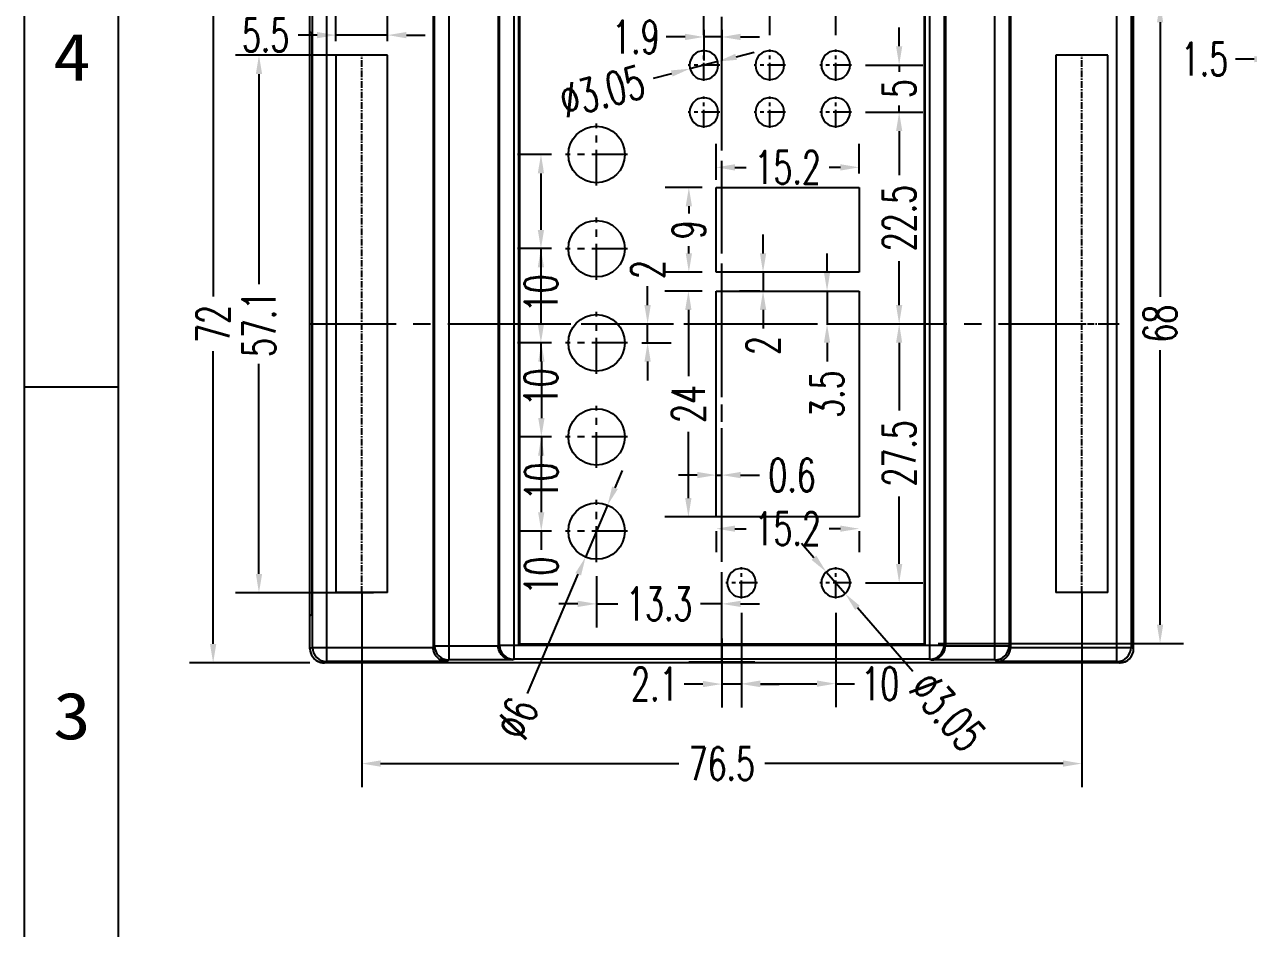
# Model space of a CAD drawing. Header units: millimetres. Extents: x -10387 to -9967, y 7124 to 7421.
# Drawn here: x -10387 to -10256.9, y 7276.6 to 7372.6 of the extents above; entities that cross this region are included whole.
import ezdxf
from ezdxf.enums import TextEntityAlignment as Align

# ---------------------------------------------------------------- set-up
doc = ezdxf.new("R2010")
doc.units = ezdxf.units.MM
doc.linetypes.add('CENTER', pattern=[50.8, 31.75, -6.35, 6.35, -6.35])
doc.layers.add('1', color=7, linetype='Continuous')
doc.layers.add('dim', color=3, linetype='Continuous')
doc.styles.add('romans', font='romans.shx', dxfattribs={"width": 0.67, "bigfont": 'fangsong.shx'})
doc.styles.add('TEXTSTYLE_0', font='txt', dxfattribs={"width": 0.8})
doc.dimstyles.new('MSTD', dxfattribs={"dimtxt": 3.5, "dimasz": 2, "dimexe": 2.5, "dimexo": 1.5, "dimgap": 1, "dimtad": 0, "dimdsep": 46, "dimtxsty": 'romans', "dimcen": 0, "dimclrd": 5, "dimclre": 5, "dimclrt": 3, "dimadec": 1, "dimazin": 0, "dimtfac": 0.5, "dimtmove": 0, "dimatfit": 3, "dimfxl": 1, "dimarcsym": 0})

# ---------------------------------------------------------------- blocks, each defined once
blk = doc.blocks.new('*D57')
at = {"layer": 'Defpoints', "color": 0}
for p in [(-10355.15, 7376.8), (-10366.94, 7304.8), (-10355.15, 7304.8)]:
    blk.add_point(p, dxfattribs=at)
at = {"layer": 'dim', "color": 5, "lineweight": -2}
for p, q in [((-10356.65, 7376.8), (-10369.44, 7376.8)), ((-10366.94, 7374.8), (-10366.94, 7343.7)), ((-10366.94, 7306.8), (-10366.94, 7337.9)), ((-10356.65, 7304.8), (-10369.44, 7304.8))]:
    blk.add_line(p, q, dxfattribs=at)
at = {"layer": 'dim', "color": 5}
for points in [[(-10367.27, 7374.8), (-10366.6, 7374.8), (-10366.94, 7376.8)], [(-10367.27, 7306.8), (-10366.6, 7306.8), (-10366.94, 7304.8)]]:
    blk.add_solid(points, dxfattribs=at)
at = {"layer": 'dim', "color": 3, "insert": (-10366.94, 7340.8), "char_height": 3.5, "attachment_point": 5, "rotation": 90, "style": 'romans'}
blk.add_mtext('72', dxfattribs=at)
blk = doc.blocks.new('*D63')
at = {"layer": 'Defpoints', "color": 0}
for p in [(-10254.33, 7369.81), (-10252.83, 7369.81), (-10254.33, 7368.94)]:
    blk.add_point(p, dxfattribs=at)
at = {"layer": 'dim', "color": 5, "lineweight": -2}
for p, q in [((-10256.33, 7368.94), (-10258.33, 7368.94)), ((-10252.83, 7368.94), (-10254.33, 7368.94)), ((-10254.33, 7368.31), (-10254.33, 7366.44)), ((-10252.83, 7368.31), (-10252.83, 7366.44)), ((-10250.83, 7368.94), (-10248.83, 7368.94))]:
    blk.add_line(p, q, dxfattribs=at)
at = {"layer": 'dim', "color": 5}
for points in [[(-10256.33, 7369.27), (-10256.33, 7368.6), (-10254.33, 7368.94)], [(-10250.83, 7369.27), (-10250.83, 7368.6), (-10252.83, 7368.94)]]:
    blk.add_solid(points, dxfattribs=at)
at = {"layer": 'dim', "color": 3, "insert": (-10261.62, 7368.94), "char_height": 3.5, "attachment_point": 5, "style": 'romans'}
blk.add_mtext('1.5', dxfattribs=at)
blk = doc.blocks.new('*D64')
at = {"layer": 'Defpoints', "color": 0}
for p in [(-10353.9, 7371.49), (-10353.9, 7369.35), (-10348.4, 7369.35)]:
    blk.add_point(p, dxfattribs=at)
at = {"layer": 'dim', "color": 5, "lineweight": -2}
for p, q in [((-10353.9, 7370.85), (-10353.9, 7373.99)), ((-10348.4, 7370.85), (-10348.4, 7373.99)), ((-10355.9, 7371.49), (-10357.9, 7371.49)), ((-10348.4, 7371.49), (-10353.9, 7371.49)), ((-10346.4, 7371.49), (-10344.4, 7371.49))]:
    blk.add_line(p, q, dxfattribs=at)
at = {"layer": 'dim', "color": 5}
for points in [[(-10355.9, 7371.82), (-10355.9, 7371.15), (-10353.9, 7371.49)], [(-10346.4, 7371.82), (-10346.4, 7371.15), (-10348.4, 7371.49)]]:
    blk.add_solid(points, dxfattribs=at)
at = {"layer": 'dim', "color": 3, "insert": (-10361.36, 7371.49), "char_height": 3.5, "attachment_point": 5, "style": 'romans'}
blk.add_mtext('5.5', dxfattribs=at)
blk = doc.blocks.new('*D65')
at = {"layer": 'Defpoints', "color": 0}
for p in [(-10348.4, 7369.35), (-10362.07, 7312.25), (-10348.4, 7312.25)]:
    blk.add_point(p, dxfattribs=at)
at = {"layer": 'dim', "color": 5, "lineweight": -2}
for p, q in [((-10349.9, 7369.35), (-10364.57, 7369.35)), ((-10362.07, 7367.35), (-10362.07, 7345.04)), ((-10362.07, 7314.25), (-10362.07, 7336.56)), ((-10349.9, 7312.25), (-10364.57, 7312.25))]:
    blk.add_line(p, q, dxfattribs=at)
at = {"layer": 'dim', "color": 5}
for points in [[(-10362.4, 7367.35), (-10361.73, 7367.35), (-10362.07, 7369.35)], [(-10362.4, 7314.25), (-10361.73, 7314.25), (-10362.07, 7312.25)]]:
    blk.add_solid(points, dxfattribs=at)
at = {"layer": 'dim', "color": 3, "insert": (-10362.07, 7340.8), "char_height": 3.5, "attachment_point": 5, "rotation": 90, "style": 'romans'}
blk.add_mtext('57.1', dxfattribs=at)
blk = doc.blocks.new('*D67')
at = {"layer": 'Defpoints', "color": 0}
for p in [(-10291.4, 7374.85), (-10291.4, 7306.84), (-10266.34, 7306.84)]:
    blk.add_point(p, dxfattribs=at)
at = {"layer": 'dim', "color": 5, "lineweight": -2}
for p, q in [((-10289.9, 7374.85), (-10263.84, 7374.85)), ((-10266.34, 7372.85), (-10266.34, 7343.69)), ((-10266.34, 7308.84), (-10266.34, 7338)), ((-10289.9, 7306.84), (-10263.84, 7306.84))]:
    blk.add_line(p, q, dxfattribs=at)
at = {"layer": 'dim', "color": 5}
for points in [[(-10266.67, 7372.85), (-10266.01, 7372.85), (-10266.34, 7374.85)], [(-10266.67, 7308.84), (-10266.01, 7308.84), (-10266.34, 7306.84)]]:
    blk.add_solid(points, dxfattribs=at)
at = {"layer": 'dim', "color": 3, "insert": (-10266.34, 7340.84), "char_height": 3.5, "attachment_point": 5, "rotation": 90, "style": 'romans'}
blk.add_mtext('68', dxfattribs=at)
blk = doc.blocks.new('SUN_6HWZ35TKXU86YGHH1AY77V3D6FJ')
at = {"color": 7, "linetype": 'Continuous'}
for p, q in [((-420, 0), (-420, 297)), ((-410, 10), (-410, 287)), ((-420, 210), (-410, 210))]:
    blk.add_line(p, q, dxfattribs=at)
at = {"color": 2, "linetype": 'Continuous', "style": 'TEXTSTYLE_0', "width": 1.2}
for s, p, p2 in [('4', (-416.95, 242.54), (-412.95, 242.54)), ('3', (-416.95, 172.54), (-412.95, 172.54))]:
    blk.add_text(s, height=5, dxfattribs=at).set_placement(p, p2, align=Align.FIT)
blk = doc.blocks.new('*D78')
at = {"layer": 'Defpoints', "color": 0}
for p in [(-10351.15, 7313.89), (-10274.65, 7313.89), (-10274.65, 7294.09)]:
    blk.add_point(p, dxfattribs=at)
at = {"layer": 'dim', "color": 5, "lineweight": -2}
for p, q in [((-10351.15, 7312.39), (-10351.15, 7291.59)), ((-10274.65, 7312.39), (-10274.65, 7291.59)), ((-10349.15, 7294.09), (-10317.47, 7294.09)), ((-10276.65, 7294.09), (-10308.33, 7294.09))]:
    blk.add_line(p, q, dxfattribs=at)
at = {"layer": 'dim', "color": 5}
for points in [[(-10349.15, 7294.43), (-10349.15, 7293.76), (-10351.15, 7294.09)], [(-10276.65, 7294.43), (-10276.65, 7293.76), (-10274.65, 7294.09)]]:
    blk.add_solid(points, dxfattribs=at)
at = {"layer": 'dim', "color": 3, "insert": (-10312.9, 7294.09), "char_height": 3.5, "attachment_point": 5, "style": 'romans'}
blk.add_mtext('76.5', dxfattribs=at)
blk = doc.blocks.new('*D80')
at = {"layer": 'Defpoints', "color": 0}
for p in [(-10307.8, 7378.74), (-10307.8, 7369.98, -0.8), (-10300.8, 7369.98, -0.8)]:
    blk.add_point(p, dxfattribs=at)
at = {"layer": 'dim', "color": 5, "lineweight": -2}
for p, q in [((-10307.8, 7371.48), (-10307.8, 7381.24)), ((-10300.8, 7371.48), (-10300.8, 7381.24)), ((-10305.8, 7378.74), (-10302.8, 7378.74)), ((-10300.8, 7378.74), (-10298.8, 7378.74))]:
    blk.add_line(p, q, dxfattribs=at)
at = {"layer": 'dim', "color": 5}
for points in [[(-10305.8, 7379.08), (-10305.8, 7378.41), (-10307.8, 7378.74)], [(-10302.8, 7379.08), (-10302.8, 7378.41), (-10300.8, 7378.74)]]:
    blk.add_solid(points, dxfattribs=at)
at = {"layer": 'dim', "color": 3, "insert": (-10297.02, 7378.74), "char_height": 3.5, "attachment_point": 5, "style": 'romans'}
blk.add_mtext('7', dxfattribs=at)
blk = doc.blocks.new('*D81')
at = {"layer": 'Defpoints', "color": 0}
for p in [(-10314.8, 7378.71), (-10307.8, 7378.2), (-10314.8, 7369.98, -0.8)]:
    blk.add_point(p, dxfattribs=at)
at = {"layer": 'dim', "color": 5, "lineweight": -2}
for p, q in [((-10314.8, 7371.48), (-10314.8, 7381.21)), ((-10307.8, 7379.7), (-10307.8, 7381.21)), ((-10314.8, 7378.71), (-10316.8, 7378.71)), ((-10309.8, 7378.71), (-10312.8, 7378.71))]:
    blk.add_line(p, q, dxfattribs=at)
at = {"layer": 'dim', "color": 5}
for points in [[(-10312.8, 7379.04), (-10312.8, 7378.38), (-10314.8, 7378.71)], [(-10309.8, 7379.04), (-10309.8, 7378.38), (-10307.8, 7378.71)]]:
    blk.add_solid(points, dxfattribs=at)
at = {"layer": 'dim', "color": 3, "insert": (-10318.58, 7378.71), "char_height": 3.5, "attachment_point": 5, "style": 'romans'}
blk.add_mtext('7', dxfattribs=at)
blk = doc.blocks.new('*D82')
at = {"layer": 'Defpoints', "color": 0}
for p in [(-10314.8, 7373.54), (-10312.9, 7373.54), (-10314.8, 7371.29)]:
    blk.add_point(p, dxfattribs=at)
at = {"layer": 'dim', "color": 5, "lineweight": -2}
for p, q in [((-10314.8, 7372.04), (-10314.8, 7368.79)), ((-10312.9, 7372.04), (-10312.9, 7368.79)), ((-10316.8, 7371.29), (-10318.8, 7371.29)), ((-10312.9, 7371.29), (-10314.8, 7371.29)), ((-10310.9, 7371.29), (-10308.9, 7371.29))]:
    blk.add_line(p, q, dxfattribs=at)
at = {"layer": 'dim', "color": 5}
for points in [[(-10316.8, 7371.63), (-10316.8, 7370.96), (-10314.8, 7371.29)], [(-10310.9, 7371.63), (-10310.9, 7370.96), (-10312.9, 7371.29)]]:
    blk.add_solid(points, dxfattribs=at)
at = {"layer": 'dim', "color": 3, "insert": (-10322.03, 7371.29), "char_height": 3.5, "attachment_point": 5, "style": 'romans'}
blk.add_mtext('1.9', dxfattribs=at)
blk = doc.blocks.new('*D83')
at = {"layer": 'Defpoints', "color": 0}
for p in [(-10299.12, 7368.3, -0.8), (-10299.12, 7363.3, -0.8), (-10294.06, 7363.3)]:
    blk.add_point(p, dxfattribs=at)
at = {"layer": 'dim', "color": 5, "lineweight": -2}
for p, q in [((-10294.06, 7370.3), (-10294.06, 7372.3)), ((-10297.62, 7368.3), (-10291.56, 7368.3)), ((-10294.06, 7368.3), (-10294.06, 7367.58)), ((-10294.06, 7363.3), (-10294.06, 7364.02)), ((-10297.62, 7363.3), (-10291.56, 7363.3)), ((-10294.06, 7361.3), (-10294.06, 7359.3))]:
    blk.add_line(p, q, dxfattribs=at)
at = {"layer": 'dim', "color": 5}
for points in [[(-10294.39, 7370.3), (-10293.73, 7370.3), (-10294.06, 7368.3)], [(-10294.39, 7361.3), (-10293.73, 7361.3), (-10294.06, 7363.3)]]:
    blk.add_solid(points, dxfattribs=at)
at = {"layer": 'dim', "color": 3, "insert": (-10294.06, 7365.8), "char_height": 3.5, "attachment_point": 5, "rotation": 90, "style": 'romans'}
blk.add_mtext('5', dxfattribs=at)
blk = doc.blocks.new('*D84')
at = {"layer": 'Defpoints', "color": 0}
for p in [(-10295.65, 7363.3), (-10294.3, 7340.8), (-10294.06, 7340.8)]:
    blk.add_point(p, dxfattribs=at)
at = {"layer": 'dim', "color": 5, "lineweight": -2}
for p, q in [((-10294.15, 7363.3), (-10291.56, 7363.3)), ((-10294.06, 7361.3), (-10294.06, 7356.62)), ((-10294.06, 7342.8), (-10294.06, 7347.48)), ((-10292.8, 7340.8), (-10291.56, 7340.8))]:
    blk.add_line(p, q, dxfattribs=at)
at = {"layer": 'dim', "color": 5}
for points in [[(-10294.39, 7361.3), (-10293.73, 7361.3), (-10294.06, 7363.3)], [(-10294.39, 7342.8), (-10293.73, 7342.8), (-10294.06, 7340.8)]]:
    blk.add_solid(points, dxfattribs=at)
at = {"layer": 'dim', "color": 3, "insert": (-10294.06, 7352.05), "char_height": 3.5, "attachment_point": 5, "rotation": 90, "style": 'romans'}
blk.add_mtext('22.5', dxfattribs=at)
blk = doc.blocks.new('*D85')
at = {"layer": 'Defpoints', "color": 0}
for p in [(-10316.28, 7367.92), (-10313.32, 7368.68)]:
    blk.add_point(p, dxfattribs=at)
at = {"layer": 'dim', "color": 5, "lineweight": -2}
for p, q in [((-10311.39, 7369.18), (-10309.45, 7369.68)), ((-10313.32, 7368.68), (-10316.28, 7367.92)), ((-10320.15, 7366.92), (-10318.21, 7367.42))]:
    blk.add_line(p, q, dxfattribs=at)
at = {"layer": 'dim', "color": 5}
for points in [[(-10311.47, 7369.5), (-10311.3, 7368.86), (-10313.32, 7368.68)], [(-10318.3, 7367.74), (-10318.13, 7367.09), (-10316.28, 7367.92)]]:
    blk.add_solid(points, dxfattribs=at)
at = {"layer": 'dim', "color": 3, "insert": (-10325.61, 7365.51), "char_height": 3.5, "attachment_point": 5, "rotation": 14.4745, "style": 'romans'}
blk.add_mtext('∅3.05', dxfattribs=at)
blk = doc.blocks.new('*D86')
at = {"layer": 'Defpoints', "color": 0}
for p in [(-10329.5, 7358.8, -0.8), (-10332.11, 7348.8), (-10329.5, 7348.8, -0.8)]:
    blk.add_point(p, dxfattribs=at)
at = {"layer": 'dim', "color": 5, "lineweight": -2}
for p, q in [((-10331, 7358.8), (-10334.61, 7358.8)), ((-10332.11, 7356.8), (-10332.11, 7350.8)), ((-10331, 7348.8), (-10334.61, 7348.8)), ((-10332.11, 7348.8), (-10332.11, 7346.8))]:
    blk.add_line(p, q, dxfattribs=at)
at = {"layer": 'dim', "color": 5}
for points in [[(-10332.45, 7356.8), (-10331.78, 7356.8), (-10332.11, 7358.8)], [(-10332.45, 7350.8), (-10331.78, 7350.8), (-10332.11, 7348.8)]]:
    blk.add_solid(points, dxfattribs=at)
at = {"layer": 'dim', "color": 3, "insert": (-10332.11, 7344.07), "char_height": 3.5, "attachment_point": 5, "rotation": 90, "style": 'romans'}
blk.add_mtext('10', dxfattribs=at)
blk = doc.blocks.new('*D87')
at = {"layer": 'Defpoints', "color": 0}
for p in [(-10331.06, 7348.8), (-10332.12, 7338.8), (-10329.5, 7338.8, -0.8)]:
    blk.add_point(p, dxfattribs=at)
at = {"layer": 'dim', "color": 5, "lineweight": -2}
for p, q in [((-10332.56, 7348.8), (-10334.62, 7348.8)), ((-10332.12, 7346.8), (-10332.12, 7340.8)), ((-10331, 7338.8), (-10334.62, 7338.8)), ((-10332.12, 7338.8), (-10332.12, 7336.8))]:
    blk.add_line(p, q, dxfattribs=at)
at = {"layer": 'dim', "color": 5}
for points in [[(-10332.45, 7346.8), (-10331.78, 7346.8), (-10332.12, 7348.8)], [(-10332.45, 7340.8), (-10331.78, 7340.8), (-10332.12, 7338.8)]]:
    blk.add_solid(points, dxfattribs=at)
at = {"layer": 'dim', "color": 3, "insert": (-10332.12, 7334.07), "char_height": 3.5, "attachment_point": 5, "rotation": 90, "style": 'romans'}
blk.add_mtext('10', dxfattribs=at)
blk = doc.blocks.new('*D88')
at = {"layer": 'Defpoints', "color": 0}
for p in [(-10331.75, 7338.8), (-10332.07, 7328.8), (-10329.5, 7328.8, -0.8)]:
    blk.add_point(p, dxfattribs=at)
at = {"layer": 'dim', "color": 5, "lineweight": -2}
for p, q in [((-10333.25, 7338.8), (-10334.57, 7338.8)), ((-10332.07, 7336.8), (-10332.07, 7330.8)), ((-10331, 7328.8), (-10334.57, 7328.8)), ((-10332.07, 7328.8), (-10332.07, 7326.8))]:
    blk.add_line(p, q, dxfattribs=at)
at = {"layer": 'dim', "color": 5}
for points in [[(-10332.4, 7336.8), (-10331.73, 7336.8), (-10332.07, 7338.8)], [(-10332.4, 7330.8), (-10331.73, 7330.8), (-10332.07, 7328.8)]]:
    blk.add_solid(points, dxfattribs=at)
at = {"layer": 'dim', "color": 3, "insert": (-10332.07, 7324.07), "char_height": 3.5, "attachment_point": 5, "rotation": 90, "style": 'romans'}
blk.add_mtext('10', dxfattribs=at)
blk = doc.blocks.new('*D89')
at = {"layer": 'Defpoints', "color": 0}
for p in [(-10321.89, 7340.8), (-10320.78, 7340.8), (-10322.9, 7338.8, -0.8)]:
    blk.add_point(p, dxfattribs=at)
at = {"layer": 'dim', "color": 5, "lineweight": -2}
for p, q in [((-10320.78, 7342.8), (-10320.78, 7344.8)), ((-10320.78, 7338.8), (-10320.78, 7340.8)), ((-10320.39, 7340.8), (-10318.28, 7340.8)), ((-10321.4, 7338.8), (-10318.28, 7338.8)), ((-10320.78, 7336.8), (-10320.78, 7334.8))]:
    blk.add_line(p, q, dxfattribs=at)
at = {"layer": 'dim', "color": 5}
for points in [[(-10321.12, 7342.8), (-10320.45, 7342.8), (-10320.78, 7340.8)], [(-10321.12, 7336.8), (-10320.45, 7336.8), (-10320.78, 7338.8)]]:
    blk.add_solid(points, dxfattribs=at)
at = {"layer": 'dim', "color": 3, "insert": (-10320.78, 7346.58), "char_height": 3.5, "attachment_point": 5, "rotation": 90, "style": 'romans'}
blk.add_mtext('2', dxfattribs=at)
blk = doc.blocks.new('*D90')
at = {"layer": 'Defpoints', "color": 0}
for p in [(-10330.75, 7328.8), (-10332.08, 7318.8), (-10329.5, 7318.8, -0.8)]:
    blk.add_point(p, dxfattribs=at)
at = {"layer": 'dim', "color": 5, "lineweight": -2}
for p, q in [((-10332.25, 7328.8), (-10334.58, 7328.8)), ((-10332.08, 7326.8), (-10332.08, 7320.8)), ((-10331, 7318.8), (-10334.58, 7318.8)), ((-10332.08, 7318.8), (-10332.08, 7316.8))]:
    blk.add_line(p, q, dxfattribs=at)
at = {"layer": 'dim', "color": 5}
for points in [[(-10332.42, 7326.8), (-10331.75, 7326.8), (-10332.08, 7328.8)], [(-10332.42, 7320.8), (-10331.75, 7320.8), (-10332.08, 7318.8)]]:
    blk.add_solid(points, dxfattribs=at)
at = {"layer": 'dim', "color": 3, "insert": (-10332.08, 7314.07), "char_height": 3.5, "attachment_point": 5, "rotation": 90, "style": 'romans'}
blk.add_mtext('10', dxfattribs=at)
blk = doc.blocks.new('*D91')
at = {"layer": 'Defpoints', "color": 0}
for p in [(-10326.2, 7315.5, -0.8), (-10312.9, 7311.06), (-10312.9, 7311.06)]:
    blk.add_point(p, dxfattribs=at)
at = {"layer": 'dim', "color": 5, "lineweight": -2}
for p, q in [((-10326.2, 7314), (-10326.2, 7308.56)), ((-10312.9, 7312.56), (-10312.9, 7313.56)), ((-10328.2, 7311.06), (-10330.2, 7311.06)), ((-10326.2, 7311.06), (-10323.96, 7311.06)), ((-10312.9, 7311.06), (-10315.15, 7311.06)), ((-10310.9, 7311.06), (-10308.9, 7311.06))]:
    blk.add_line(p, q, dxfattribs=at)
at = {"layer": 'dim', "color": 5}
for points in [[(-10328.2, 7311.39), (-10328.2, 7310.73), (-10326.2, 7311.06)], [(-10310.9, 7311.39), (-10310.9, 7310.73), (-10312.9, 7311.06)]]:
    blk.add_solid(points, dxfattribs=at)
at = {"layer": 'dim', "color": 3, "insert": (-10319.55, 7311.06), "char_height": 3.5, "attachment_point": 5, "style": 'romans'}
blk.add_mtext('13.3', dxfattribs=at)
blk = doc.blocks.new('*D92')
at = {"layer": 'Defpoints', "color": 0}
for p in [(-10310.8, 7311.62, -0.8), (-10312.9, 7308.88), (-10312.9, 7302.54)]:
    blk.add_point(p, dxfattribs=at)
at = {"layer": 'dim', "color": 5, "lineweight": -2}
for p, q in [((-10310.8, 7310.12), (-10310.8, 7300.04)), ((-10312.9, 7307.38), (-10312.9, 7300.04)), ((-10314.9, 7302.54), (-10316.9, 7302.54)), ((-10310.8, 7302.54), (-10312.9, 7302.54)), ((-10308.8, 7302.54), (-10306.8, 7302.54))]:
    blk.add_line(p, q, dxfattribs=at)
at = {"layer": 'dim', "color": 5}
for points in [[(-10314.9, 7302.87), (-10314.9, 7302.21), (-10312.9, 7302.54)], [(-10308.8, 7302.87), (-10308.8, 7302.21), (-10310.8, 7302.54)]]:
    blk.add_solid(points, dxfattribs=at)
at = {"layer": 'dim', "color": 3, "insert": (-10320.02, 7302.54), "char_height": 3.5, "attachment_point": 5, "style": 'romans'}
blk.add_mtext('2.1', dxfattribs=at)
blk = doc.blocks.new('*D93')
at = {"layer": 'Defpoints', "color": 0}
for p in [(-10300.8, 7311.62, -0.8), (-10310.8, 7303.42), (-10310.8, 7302.58)]:
    blk.add_point(p, dxfattribs=at)
at = {"layer": 'dim', "color": 5, "lineweight": -2}
for p, q in [((-10300.8, 7310.12), (-10300.8, 7300.08)), ((-10310.8, 7301.92), (-10310.8, 7300.08)), ((-10308.8, 7302.58), (-10302.8, 7302.58)), ((-10300.8, 7302.58), (-10298.8, 7302.58))]:
    blk.add_line(p, q, dxfattribs=at)
at = {"layer": 'dim', "color": 5}
for points in [[(-10308.8, 7302.92), (-10308.8, 7302.25), (-10310.8, 7302.58)], [(-10302.8, 7302.92), (-10302.8, 7302.25), (-10300.8, 7302.58)]]:
    blk.add_solid(points, dxfattribs=at)
at = {"layer": 'dim', "color": 3, "insert": (-10296.07, 7302.58), "char_height": 3.5, "attachment_point": 5, "style": 'romans'}
blk.add_mtext('10', dxfattribs=at)
blk = doc.blocks.new('*D94')
at = {"layer": 'Defpoints', "color": 0}
for p in [(-10295.54, 7340.8), (-10294.06, 7340.8), (-10299.12, 7313.3, -0.8)]:
    blk.add_point(p, dxfattribs=at)
at = {"layer": 'dim', "color": 5, "lineweight": -2}
for p, q in [((-10294.04, 7340.8), (-10291.56, 7340.8)), ((-10294.06, 7338.8), (-10294.06, 7331.62)), ((-10294.06, 7315.3), (-10294.06, 7322.48)), ((-10297.62, 7313.3), (-10291.56, 7313.3))]:
    blk.add_line(p, q, dxfattribs=at)
at = {"layer": 'dim', "color": 5}
for points in [[(-10294.39, 7338.8), (-10293.73, 7338.8), (-10294.06, 7340.8)], [(-10294.39, 7315.3), (-10293.73, 7315.3), (-10294.06, 7313.3)]]:
    blk.add_solid(points, dxfattribs=at)
at = {"layer": 'dim', "color": 3, "insert": (-10294.06, 7327.05), "char_height": 3.5, "attachment_point": 5, "rotation": 90, "style": 'romans'}
blk.add_mtext('27.5', dxfattribs=at)
blk = doc.blocks.new('*D95')
at = {"layer": 'Defpoints', "color": 0}
for p in [(-10301.8, 7314.45), (-10299.8, 7312.15)]:
    blk.add_point(p, dxfattribs=at)
at = {"layer": 'dim', "color": 5, "lineweight": -2}
for p, q in [((-10303.11, 7315.96), (-10304.43, 7317.47)), ((-10301.8, 7314.45), (-10299.8, 7312.15)), ((-10292.62, 7303.89), (-10298.49, 7310.64))]:
    blk.add_line(p, q, dxfattribs=at)
at = {"layer": 'dim', "color": 5}
for points in [[(-10302.86, 7316.18), (-10303.37, 7315.74), (-10301.8, 7314.45)], [(-10298.24, 7310.86), (-10298.74, 7310.42), (-10299.8, 7312.15)]]:
    blk.add_solid(points, dxfattribs=at)
at = {"layer": 'dim', "color": 3, "insert": (-10288.92, 7299.63), "char_height": 3.5, "attachment_point": 5, "rotation": 311.0033, "style": 'romans'}
blk.add_mtext('∅3.05', dxfattribs=at)
blk = doc.blocks.new('*D96')
at = {"layer": 'Defpoints', "color": 0}
for p in [(-10325.03, 7321.56), (-10327.37, 7316.04)]:
    blk.add_point(p, dxfattribs=at)
at = {"layer": 'dim', "color": 5, "lineweight": -2}
for p, q in [((-10324.24, 7323.4), (-10323.46, 7325.24)), ((-10325.03, 7321.56), (-10327.37, 7316.04)), ((-10333.55, 7301.52), (-10328.16, 7314.2))]:
    blk.add_line(p, q, dxfattribs=at)
at = {"layer": 'dim', "color": 5}
for points in [[(-10324.55, 7323.53), (-10323.94, 7323.27), (-10325.03, 7321.56)], [(-10328.46, 7314.33), (-10327.85, 7314.07), (-10327.37, 7316.04)]]:
    blk.add_solid(points, dxfattribs=at)
at = {"layer": 'dim', "color": 3, "insert": (-10334.66, 7298.9), "char_height": 3.5, "attachment_point": 5, "rotation": 66.9708, "style": 'romans'}
blk.add_mtext('∅6', dxfattribs=at)
blk = doc.blocks.new('*D97')
at = {"layer": 'Defpoints', "color": 0}
for p in [(-10313.5, 7320.3), (-10298.3, 7320.3), (-10298.3, 7319.05)]:
    blk.add_point(p, dxfattribs=at)
at = {"layer": 'dim', "color": 5, "lineweight": -2}
for p, q in [((-10313.5, 7318.8), (-10313.5, 7316.55)), ((-10311.5, 7319.05), (-10310.31, 7319.05)), ((-10300.3, 7319.05), (-10301.5, 7319.05)), ((-10298.3, 7318.8), (-10298.3, 7316.55))]:
    blk.add_line(p, q, dxfattribs=at)
at = {"layer": 'dim', "color": 5}
for points in [[(-10311.5, 7319.38), (-10311.5, 7318.72), (-10313.5, 7319.05)], [(-10300.3, 7319.38), (-10300.3, 7318.72), (-10298.3, 7319.05)]]:
    blk.add_solid(points, dxfattribs=at)
at = {"layer": 'dim', "color": 3, "insert": (-10305.9, 7319.05), "char_height": 3.5, "attachment_point": 5, "style": 'romans'}
blk.add_mtext('15.2', dxfattribs=at)
blk = doc.blocks.new('*D98')
at = {"layer": 'Defpoints', "color": 0}
for p in [(-10313.5, 7344.3), (-10316.45, 7320.3), (-10311.87, 7320.3)]:
    blk.add_point(p, dxfattribs=at)
at = {"layer": 'dim', "color": 5, "lineweight": -2}
for p, q in [((-10315, 7344.3), (-10318.95, 7344.3)), ((-10316.45, 7342.3), (-10316.45, 7335.25)), ((-10316.45, 7322.3), (-10316.45, 7329.34)), ((-10313.37, 7320.3), (-10318.95, 7320.3))]:
    blk.add_line(p, q, dxfattribs=at)
at = {"layer": 'dim', "color": 5}
for points in [[(-10316.79, 7342.3), (-10316.12, 7342.3), (-10316.45, 7344.3)], [(-10316.79, 7322.3), (-10316.12, 7322.3), (-10316.45, 7320.3)]]:
    blk.add_solid(points, dxfattribs=at)
at = {"layer": 'dim', "color": 3, "insert": (-10316.45, 7332.3), "char_height": 3.5, "attachment_point": 5, "rotation": 90, "style": 'romans'}
blk.add_mtext('24', dxfattribs=at)
blk = doc.blocks.new('*D99')
at = {"layer": 'Defpoints', "color": 0}
for p in [(-10313.5, 7355.3), (-10316.4, 7346.3), (-10313.5, 7346.3)]:
    blk.add_point(p, dxfattribs=at)
at = {"layer": 'dim', "color": 5, "lineweight": -2}
for p, q in [((-10315, 7355.3), (-10318.9, 7355.3)), ((-10316.4, 7353.3), (-10316.4, 7352.52)), ((-10316.4, 7348.3), (-10316.4, 7349.07)), ((-10315, 7346.3), (-10318.9, 7346.3))]:
    blk.add_line(p, q, dxfattribs=at)
at = {"layer": 'dim', "color": 5}
for points in [[(-10316.73, 7353.3), (-10316.07, 7353.3), (-10316.4, 7355.3)], [(-10316.73, 7348.3), (-10316.07, 7348.3), (-10316.4, 7346.3)]]:
    blk.add_solid(points, dxfattribs=at)
at = {"layer": 'dim', "color": 3, "insert": (-10316.4, 7350.8), "char_height": 3.5, "attachment_point": 5, "rotation": 90, "style": 'romans'}
blk.add_mtext('9', dxfattribs=at)
blk = doc.blocks.new('*D100')
at = {"layer": 'Defpoints', "color": 0}
for p in [(-10298.3, 7357.44), (-10298.3, 7355.3), (-10313.5, 7354.62)]:
    blk.add_point(p, dxfattribs=at)
at = {"layer": 'dim', "color": 5, "lineweight": -2}
for p, q in [((-10313.5, 7356.12), (-10313.5, 7359.94)), ((-10298.3, 7356.8), (-10298.3, 7359.94)), ((-10311.5, 7357.44), (-10310.31, 7357.44)), ((-10300.3, 7357.44), (-10301.5, 7357.44))]:
    blk.add_line(p, q, dxfattribs=at)
at = {"layer": 'dim', "color": 5}
for points in [[(-10311.5, 7357.77), (-10311.5, 7357.1), (-10313.5, 7357.44)], [(-10300.3, 7357.77), (-10300.3, 7357.1), (-10298.3, 7357.44)]]:
    blk.add_solid(points, dxfattribs=at)
at = {"layer": 'dim', "color": 3, "insert": (-10305.9, 7357.44), "char_height": 3.5, "attachment_point": 5, "style": 'romans'}
blk.add_mtext('15.2', dxfattribs=at)
blk = doc.blocks.new('*D101')
at = {"layer": 'Defpoints', "color": 0}
for p in [(-10312.9, 7324.74), (-10313.5, 7322.6), (-10312.9, 7322.6)]:
    blk.add_point(p, dxfattribs=at)
at = {"layer": 'dim', "color": 5, "lineweight": -2}
for p, q in [((-10313.5, 7324.1), (-10313.5, 7327.24)), ((-10312.9, 7324.1), (-10312.9, 7327.24)), ((-10315.5, 7324.74), (-10317.5, 7324.74)), ((-10313.5, 7324.74), (-10312.9, 7324.74)), ((-10310.9, 7324.74), (-10308.9, 7324.74))]:
    blk.add_line(p, q, dxfattribs=at)
at = {"layer": 'dim', "color": 5}
for points in [[(-10315.5, 7325.08), (-10315.5, 7324.41), (-10313.5, 7324.74)], [(-10310.9, 7325.08), (-10310.9, 7324.41), (-10312.9, 7324.74)]]:
    blk.add_solid(points, dxfattribs=at)
at = {"layer": 'dim', "color": 3, "insert": (-10305.44, 7324.74), "char_height": 3.5, "attachment_point": 5, "style": 'romans'}
blk.add_mtext('0.6', dxfattribs=at)
blk = doc.blocks.new('*D102')
at = {"layer": 'Defpoints', "color": 0}
for p in [(-10307.37, 7346.3), (-10308.52, 7344.3), (-10307.37, 7344.3)]:
    blk.add_point(p, dxfattribs=at)
at = {"layer": 'dim', "color": 5, "lineweight": -2}
for p, q in [((-10308.52, 7348.3), (-10308.52, 7350.3)), ((-10308.87, 7346.3), (-10311.02, 7346.3)), ((-10308.52, 7346.3), (-10308.52, 7344.3)), ((-10308.87, 7344.3), (-10311.02, 7344.3)), ((-10308.52, 7342.3), (-10308.52, 7340.3))]:
    blk.add_line(p, q, dxfattribs=at)
at = {"layer": 'dim', "color": 5}
for points in [[(-10308.85, 7348.3), (-10308.18, 7348.3), (-10308.52, 7346.3)], [(-10308.85, 7342.3), (-10308.18, 7342.3), (-10308.52, 7344.3)]]:
    blk.add_solid(points, dxfattribs=at)
at = {"layer": 'dim', "color": 3, "insert": (-10308.52, 7338.52), "char_height": 3.5, "attachment_point": 5, "rotation": 90, "style": 'romans'}
blk.add_mtext('2', dxfattribs=at)
blk = doc.blocks.new('*D103')
at = {"layer": 'Defpoints', "color": 0}
for p in [(-10302.92, 7344.3), (-10302.92, 7340.8), (-10301.72, 7340.8)]:
    blk.add_point(p, dxfattribs=at)
at = {"layer": 'dim', "color": 5, "lineweight": -2}
for p, q in [((-10301.72, 7346.3), (-10301.72, 7348.3)), ((-10301.72, 7344.3), (-10301.72, 7340.8)), ((-10301.42, 7344.3), (-10299.22, 7344.3)), ((-10301.42, 7340.8), (-10299.22, 7340.8)), ((-10301.72, 7338.8), (-10301.72, 7336.8))]:
    blk.add_line(p, q, dxfattribs=at)
at = {"layer": 'dim', "color": 5}
for points in [[(-10302.05, 7346.3), (-10301.39, 7346.3), (-10301.72, 7344.3)], [(-10302.05, 7338.8), (-10301.39, 7338.8), (-10301.72, 7340.8)]]:
    blk.add_solid(points, dxfattribs=at)
at = {"layer": 'dim', "color": 3, "insert": (-10301.72, 7333.34), "char_height": 3.5, "attachment_point": 5, "rotation": 90, "style": 'romans'}
blk.add_mtext('3.5', dxfattribs=at)

msp = doc.modelspace()

# ---------------------------------------------------------------- linework, layer by layer
at = {"color": 1, "linetype": 'CENTER', "ltscale": 0.288}
for p, q in [((-10312.901, 7304.799), (-10312.901, 7376.799)), ((-10356.651, 7340.799), (-10269.151, 7340.799))]:
    msp.add_line(p, q, dxfattribs=at)
at = {"color": 7, "linetype": 'Continuous'}
for p, q in [((-10354.878, 7376.663), (-10354.878, 7304.935)), ((-10335.011, 7376.413), (-10335.011, 7305.185)), ((-10290.791, 7305.185), (-10290.791, 7376.413)), ((-10283.888, 7305.102), (-10283.888, 7376.496)), ((-10270.923, 7304.935), (-10270.923, 7376.663)), ((-10356.651, 7306.299), (-10356.651, 7375.299)), ((-10356.378, 7306.435), (-10356.378, 7375.163)), ((-10343.568, 7375.16), (-10343.568, 7306.438)), ((-10343.414, 7306.602), (-10343.414, 7374.996)), ((-10341.914, 7374.993), (-10341.914, 7306.604)), ((-10336.651, 7374.993), (-10336.651, 7306.604)), ((-10336.511, 7306.685), (-10336.511, 7374.913)), ((-10334.48, 7374.919), (-10334.48, 7306.679)), ((-10334.401, 7374.846), (-10334.401, 7306.751)), ((-10291.401, 7374.846), (-10291.401, 7306.751)), ((-10291.322, 7374.923), (-10291.322, 7306.675)), ((-10289.291, 7374.913), (-10289.291, 7306.685)), ((-10289.151, 7374.992), (-10289.151, 7306.605)), ((-10282.388, 7374.996), (-10282.388, 7306.602)), ((-10282.234, 7375.159), (-10282.234, 7306.439)), ((-10269.424, 7375.163), (-10269.424, 7306.435)), ((-10269.151, 7306.299), (-10269.151, 7375.299)), ((-10356.466, 7371.706), (-10356.651, 7371.799)), ((-10356.466, 7371.706), (-10356.466, 7309.891)), ((-10269.336, 7371.706), (-10269.151, 7371.799)), ((-10269.336, 7371.706), (-10269.336, 7309.891)), ((-10353.901, 7369.347), (-10353.901, 7312.251)), ((-10348.401, 7369.347), (-10353.901, 7369.347)), ((-10348.401, 7312.251), (-10348.401, 7369.347)), ((-10271.901, 7369.347), (-10277.401, 7369.347)), ((-10277.401, 7369.347), (-10277.401, 7312.251)), ((-10271.901, 7312.251), (-10271.901, 7369.347)), ((-10348.401, 7312.251), (-10353.901, 7312.251)), ((-10271.901, 7312.251), (-10277.401, 7312.251)), ((-10356.466, 7309.891), (-10356.651, 7309.799)), ((-10269.336, 7309.891), (-10269.151, 7309.799)), ((-10343.414, 7306.602), (-10343.568, 7306.439)), ((-10343.414, 7306.602), (-10341.914, 7306.602)), ((-10341.914, 7306.604), (-10336.651, 7306.604)), ((-10341.914, 7306.603), (-10341.914, 7305.102)), ((-10336.511, 7306.685), (-10336.651, 7306.605)), ((-10336.511, 7306.685), (-10335.011, 7306.685)), ((-10335.011, 7306.679), (-10334.48, 7306.679)), ((-10334.401, 7306.751), (-10334.48, 7306.675)), ((-10334.48, 7306.673), (-10291.322, 7306.673)), ((-10334.401, 7306.751), (-10291.401, 7306.751)), ((-10291.401, 7306.751), (-10291.322, 7306.673)), ((-10291.322, 7306.679), (-10290.791, 7306.679)), ((-10290.791, 7306.685), (-10289.291, 7306.685)), ((-10289.151, 7306.605), (-10289.291, 7306.685)), ((-10289.151, 7306.604), (-10283.888, 7306.604)), ((-10283.888, 7306.602), (-10282.388, 7306.602)), ((-10282.234, 7306.439), (-10282.388, 7306.602)), ((-10356.378, 7306.435), (-10356.651, 7306.299)), ((-10356.378, 7306.435), (-10354.878, 7306.435)), ((-10354.878, 7306.438), (-10343.568, 7306.438)), ((-10282.234, 7306.438), (-10270.923, 7306.438)), ((-10270.923, 7306.435), (-10269.424, 7306.435)), ((-10269.151, 7306.299), (-10269.424, 7306.435)), ((-10355.151, 7304.799), (-10354.878, 7304.935)), ((-10270.651, 7304.799), (-10355.151, 7304.799)), ((-10342.081, 7304.935), (-10354.878, 7304.935)), ((-10342.081, 7304.935), (-10341.914, 7305.102)), ((-10335.177, 7305.102), (-10341.914, 7305.102)), ((-10335.177, 7305.102), (-10335.011, 7305.185)), ((-10290.791, 7305.185), (-10335.011, 7305.185)), ((-10309.401, 7304.854), (-10316.401, 7304.854)), ((-10316.401, 7304.854), (-10316.401, 7304.83)), ((-10316.401, 7304.83), (-10309.401, 7304.83)), ((-10309.401, 7304.83), (-10309.401, 7304.854)), ((-10290.791, 7305.185), (-10290.625, 7305.102)), ((-10283.888, 7305.102), (-10290.625, 7305.102)), ((-10283.888, 7305.102), (-10283.721, 7304.935)), ((-10270.923, 7304.935), (-10283.721, 7304.935)), ((-10270.923, 7304.935), (-10270.651, 7304.799))]:
    msp.add_line(p, q, dxfattribs=at)
at = {"color": 1, "linetype": 'CENTER', "ltscale": 0.022}
for p, q in [((-10351.151, 7312.251), (-10351.151, 7369.347)), ((-10274.651, 7312.251), (-10274.651, 7369.347)), ((-10353.901, 7340.799), (-10348.401, 7340.799)), ((-10277.401, 7340.799), (-10271.901, 7340.799))]:
    msp.add_line(p, q, dxfattribs=at)
at = {"color": 7, "linetype": 'Continuous'}
for centre, radius, start, end in [((-10341.914, 7306.602), 1.5, 180.00523, 269.99455), ((-10335.011, 7306.685), 1.5, 180.00742, 269.9855), ((-10290.791, 7306.685), 1.5, 270.01341, 359.99372), ((-10283.888, 7306.602), 1.5, 270.00523, 359.99477), ((-10355.169, 7306.299), 1.482, 180.00217, 182.35746), ((-10355.151, 7306.298), 1.499, 180, 251.981), ((-10355.143, 7306.3), 1.508, 182.37297, 197.98111), ((-10355.155, 7306.296), 1.495, 211.40524, 216.02285), ((-10354.878, 7306.435), 1.5, 180.00742, 269.98578), ((-10355.147, 7306.303), 1.506, 216.04635, 233.95948), ((-10270.924, 7306.435), 1.5, 270.01308, 359.99372), ((-10270.651, 7306.299), 1.5, 273.88435, 0), ((-10355.154, 7306.294), 1.494, 233.98161, 237.62231), ((-10355.15, 7306.306), 1.508, 252.02341, 269.95932)]:
    msp.add_arc(centre, radius, start, end, dxfattribs=at)
msp.add_ellipse((-10270.651, 7306.299), major_axis=(1.342, -0.671), ratio=0.9998096, start_param=-1.1071146, end_param=0.4635329, dxfattribs=at)
for points, start_tangent, end_tangent in [([(-10335.177, 7305.102), (-10335.619, 7305.175), (-10335.945, 7305.328), (-10336.267, 7305.602), (-10336.47, 7305.894), (-10336.61, 7306.265), (-10336.651, 7306.605)], (-0.9999606, 0.0088786), (-0.0061284, 0.9999812)), ([(-10290.625, 7305.102), (-10290.182, 7305.175), (-10289.857, 7305.328), (-10289.535, 7305.602), (-10289.33, 7305.894), (-10289.192, 7306.265), (-10289.151, 7306.605)], (0.9999606, 0.0088798), (0.0061123, 0.9999813)), ([(-10342.081, 7304.935), (-10342.528, 7305.009), (-10342.856, 7305.162), (-10343.181, 7305.436), (-10343.385, 7305.727), (-10343.527, 7306.098), (-10343.568, 7306.439)], (-0.9999612, 0.0088059), (-0.0061352, 0.9999812)), ([(-10283.721, 7304.935), (-10283.273, 7305.009), (-10282.946, 7305.162), (-10282.621, 7305.436), (-10282.415, 7305.727), (-10282.276, 7306.098), (-10282.234, 7306.438)], (0.9999613, 0.0088027), (0.0061352, 0.9999812))]:
    msp.add_spline(points, degree=3, dxfattribs=dict(at, start_tangent=start_tangent, end_tangent=end_tangent))
at = {"layer": '1', "color": 1}
for p, q in [((-10334.401, 7306.799), (-10334.401, 7374.799)), ((-10291.401, 7374.799), (-10291.401, 7306.799)), ((-10313.501, 7346.299), (-10313.501, 7355.299)), ((-10313.501, 7355.299), (-10298.301, 7355.299)), ((-10298.301, 7355.299), (-10298.301, 7346.299)), ((-10334.401, 7347.299), (-10334.401, 7306.799)), ((-10298.301, 7346.299), (-10313.501, 7346.299)), ((-10313.501, 7320.299), (-10313.501, 7344.299)), ((-10313.501, 7344.299), (-10298.301, 7344.299)), ((-10298.301, 7344.299), (-10298.301, 7320.299)), ((-10298.301, 7320.299), (-10313.501, 7320.299)), ((-10334.401, 7306.799), (-10291.401, 7306.799))]:
    msp.add_line(p, q, dxfattribs=at)
at = {"layer": '1', "color": 1, "linetype": 'CENTER', "ltscale": 0.172}
for p, q in [((-10312.901, 7306.799), (-10312.901, 7374.799)), ((-10334.401, 7340.799), (-10291.401, 7340.799))]:
    msp.add_line(p, q, dxfattribs=at)
at = {"layer": '1', "color": 1, "linetype": 'CENTER', "ltscale": 0.061}
for p, q in [((-10314.801, 7366.621, -0.8), (-10314.801, 7369.976, -0.8)), ((-10307.801, 7366.621, -0.8), (-10307.801, 7369.976, -0.8)), ((-10300.801, 7366.621, -0.8), (-10300.801, 7369.976, -0.8)), ((-10313.123, 7368.299, -0.8), (-10316.478, 7368.299, -0.8)), ((-10306.123, 7368.299, -0.8), (-10309.478, 7368.299, -0.8)), ((-10299.123, 7368.299, -0.8), (-10302.478, 7368.299, -0.8)), ((-10314.801, 7361.621, -0.8), (-10314.801, 7364.976, -0.8)), ((-10307.801, 7361.621, -0.8), (-10307.801, 7364.976, -0.8)), ((-10300.801, 7361.621, -0.8), (-10300.801, 7364.976, -0.8)), ((-10313.123, 7363.299, -0.8), (-10316.478, 7363.299, -0.8)), ((-10306.123, 7363.299, -0.8), (-10309.478, 7363.299, -0.8)), ((-10299.123, 7363.299, -0.8), (-10302.478, 7363.299, -0.8)), ((-10310.801, 7311.621, -0.8), (-10310.801, 7314.976, -0.8)), ((-10300.801, 7311.621, -0.8), (-10300.801, 7314.976, -0.8)), ((-10309.123, 7313.299, -0.8), (-10312.478, 7313.299, -0.8)), ((-10299.123, 7313.299, -0.8), (-10302.478, 7313.299, -0.8))]:
    msp.add_line(p, q, dxfattribs=at)
at = {"layer": '1', "color": 1, "linetype": 'CENTER', "ltscale": 0.12}
for p, q in [((-10326.201, 7355.499, -0.8), (-10326.201, 7362.099, -0.8)), ((-10322.901, 7358.799, -0.8), (-10329.501, 7358.799, -0.8)), ((-10326.201, 7345.499, -0.8), (-10326.201, 7352.099, -0.8)), ((-10322.901, 7348.799, -0.8), (-10329.501, 7348.799, -0.8)), ((-10326.201, 7335.499, -0.8), (-10326.201, 7342.099, -0.8)), ((-10322.901, 7338.799, -0.8), (-10329.501, 7338.799, -0.8)), ((-10326.201, 7325.499, -0.8), (-10326.201, 7332.099, -0.8)), ((-10322.901, 7328.799, -0.8), (-10329.501, 7328.799, -0.8)), ((-10326.201, 7315.499, -0.8), (-10326.201, 7322.099, -0.8)), ((-10322.901, 7318.799, -0.8), (-10329.501, 7318.799, -0.8))]:
    msp.add_line(p, q, dxfattribs=at)
at = {"layer": '1', "color": 1}
for centre in [(-10326.201, 7358.799), (-10326.201, 7348.799), (-10326.201, 7338.799), (-10326.201, 7328.799), (-10326.201, 7318.799)]:
    msp.add_circle(centre, 3, dxfattribs=at)
for centre, start, end in [((-10314.801, 7368.299), 90, 270), ((-10314.801, 7368.299), 270, 90), ((-10307.801, 7368.299), 90, 270), ((-10307.801, 7368.299), 270, 90), ((-10300.801, 7368.299), 90, 270), ((-10300.801, 7368.299), 270, 90), ((-10314.801, 7363.299), 90, 270), ((-10314.801, 7363.299), 270, 90), ((-10307.801, 7363.299), 90, 270), ((-10307.801, 7363.299), 270, 90), ((-10300.801, 7363.299), 90, 270), ((-10300.801, 7363.299), 270, 90), ((-10310.801, 7313.299), 90, 270), ((-10310.801, 7313.299), 270, 90), ((-10300.801, 7313.299), 90, 270), ((-10300.801, 7313.299), 270, 90)]:
    msp.add_arc(centre, 1.525, start, end, dxfattribs=at)

# ---------------------------------------------------------------- block references
at = {"layer": 'dim'}
msp.add_blockref('SUN_6HWZ35TKXU86YGHH1AY77V3D6FJ', (-9966.979, 7124.124), dxfattribs=at)

# ---------------------------------------------------------------- dimensions: what is measured, and where the dimension line sits
for base, p1, p2, picture, middle in [((-10314.801, 7378.711), (-10307.801, 7378.198), (-10314.801, 7369.976, -0.8), '*D81', (-10318.583, 7378.711)), ((-10353.901, 7371.488), (-10348.401, 7369.347), (-10353.901, 7369.347), '*D64', (-10361.358, 7371.488)), ((-10314.801, 7371.293), (-10312.901, 7373.543), (-10314.801, 7373.543), '*D82', (-10322.034, 7371.293)), ((-10254.327, 7368.938), (-10252.827, 7369.809), (-10254.327, 7369.809), '*D63', (-10261.616, 7368.938)), ((-10298.301, 7357.436), (-10313.501, 7354.619), (-10298.301, 7355.299), '*D100', (-10305.901, 7357.436)), ((-10312.901, 7324.742), (-10313.501, 7322.599), (-10312.901, 7322.599), '*D101', (-10305.444, 7324.742)), ((-10312.901, 7311.059), (-10326.201, 7315.499, -0.8), (-10312.901, 7311.059), '*D91', (-10319.551, 7311.059)), ((-10312.901, 7302.539), (-10310.801, 7311.621, -0.8), (-10312.901, 7308.875), '*D92', (-10320.023, 7302.539))]:
    dim = msp.add_linear_dim(base=base, p1=p1, p2=p2, dimstyle='MSTD', dxfattribs=at)
    dim.commit()
    dim.dimension.update_dxf_attribs({"geometry": picture, "text_midpoint": middle})
for base, p1, p2, picture, middle in [((-10307.801, 7378.744), (-10300.801, 7369.976, -0.8), (-10307.801, 7369.976, -0.8), '*D80', (-10297.019, 7378.744)), ((-10298.301, 7319.051), (-10313.501, 7320.299), (-10298.301, 7320.299), '*D97', (-10305.901, 7319.051)), ((-10274.651, 7294.094), (-10351.151, 7313.886), (-10274.651, 7313.886), '*D78', (-10312.901, 7294.094)), ((-10310.801, 7302.583), (-10300.801, 7311.621, -0.8), (-10310.801, 7303.418), '*D93', (-10296.07, 7302.583))]:
    dim = msp.add_linear_dim(base=base, p1=p1, p2=p2, dimstyle='MSTD', dxfattribs=at)
    dim.commit()
    dim.dimension.update_dxf_attribs({"geometry": picture, "text_midpoint": middle, "dimtype": 160})
for base, p1, p2, picture, middle in [((-10366.936, 7304.799), (-10355.151, 7376.799), (-10355.151, 7304.799), '*D57', (-10366.936, 7340.799)), ((-10294.059, 7363.299), (-10299.123, 7368.299, -0.8), (-10299.123, 7363.299, -0.8), '*D83', (-10294.059, 7365.799)), ((-10362.068, 7312.251), (-10348.401, 7369.347), (-10348.401, 7312.251), '*D65', (-10362.068, 7340.799)), ((-10294.059, 7340.799), (-10295.654, 7363.299), (-10294.301, 7340.799), '*D84', (-10294.059, 7352.049)), ((-10332.114, 7348.799), (-10329.501, 7358.799, -0.8), (-10329.501, 7348.799, -0.8), '*D86', (-10332.114, 7344.068)), ((-10308.518, 7344.299), (-10307.374, 7346.299), (-10307.374, 7344.299), '*D102', (-10308.518, 7338.517)), ((-10332.115, 7338.799), (-10331.06, 7348.799), (-10329.501, 7338.799, -0.8), '*D87', (-10332.115, 7334.068)), ((-10301.719, 7340.799), (-10302.923, 7344.299), (-10302.923, 7340.799), '*D103', (-10301.719, 7333.342)), ((-10320.783, 7340.799), (-10322.901, 7338.799, -0.8), (-10321.887, 7340.799), '*D89', (-10320.783, 7346.58)), ((-10316.452, 7320.299), (-10313.501, 7344.299), (-10311.866, 7320.299), '*D98', (-10316.452, 7332.299)), ((-10294.059, 7340.799), (-10299.123, 7313.299, -0.8), (-10295.543, 7340.799), '*D94', (-10294.059, 7327.049)), ((-10332.065, 7328.799), (-10331.746, 7338.799), (-10329.501, 7328.799, -0.8), '*D88', (-10332.065, 7324.068)), ((-10332.082, 7318.799), (-10330.752, 7328.799), (-10329.501, 7318.799, -0.8), '*D90', (-10332.082, 7314.068))]:
    dim = msp.add_linear_dim(base=base, p1=p1, p2=p2, angle=90, dimstyle='MSTD', dxfattribs=at)
    dim.commit()
    dim.dimension.update_dxf_attribs({"geometry": picture, "text_midpoint": middle})
for base, p1, p2, picture, middle in [((-10266.33858, 7306.84134), (-10291.40079, 7374.84629), (-10291.40079, 7306.84134), '*D67', (-10266.33858, 7340.84382)), ((-10316.401, 7346.299), (-10313.501, 7355.299), (-10313.501, 7346.299), '*D99', (-10316.401, 7350.799))]:
    dim = msp.add_linear_dim(base=base, p1=p1, p2=p2, angle=90, dimstyle='MSTD', dxfattribs=at)
    dim.commit()
    dim.dimension.update_dxf_attribs({"geometry": picture, "text_midpoint": middle, "dimtype": 160})
dim = msp.add_diameter_dim_2p(p1=(-10313.324, 7368.68), p2=(-10316.277, 7367.918), dimstyle='MSTD', dxfattribs=at)
dim.commit()
dim.dimension.update_dxf_attribs({"geometry": '*D85', "text_midpoint": (-10325.606, 7365.51)})
for p1, p2, picture, middle in [((-10325.027, 7321.56), (-10327.374, 7316.038), '*D96', (-10334.659, 7298.901)), ((-10301.801, 7314.45), (-10299.8, 7312.148), '*D95', (-10288.921, 7299.634))]:
    dim = msp.add_diameter_dim_2p(p1=p1, p2=p2, dimstyle='MSTD', dxfattribs=at)
    dim.commit()
    dim.dimension.update_dxf_attribs({"geometry": picture, "text_midpoint": middle, "dimtype": 163})

doc.saveas('drawing.dxf')
